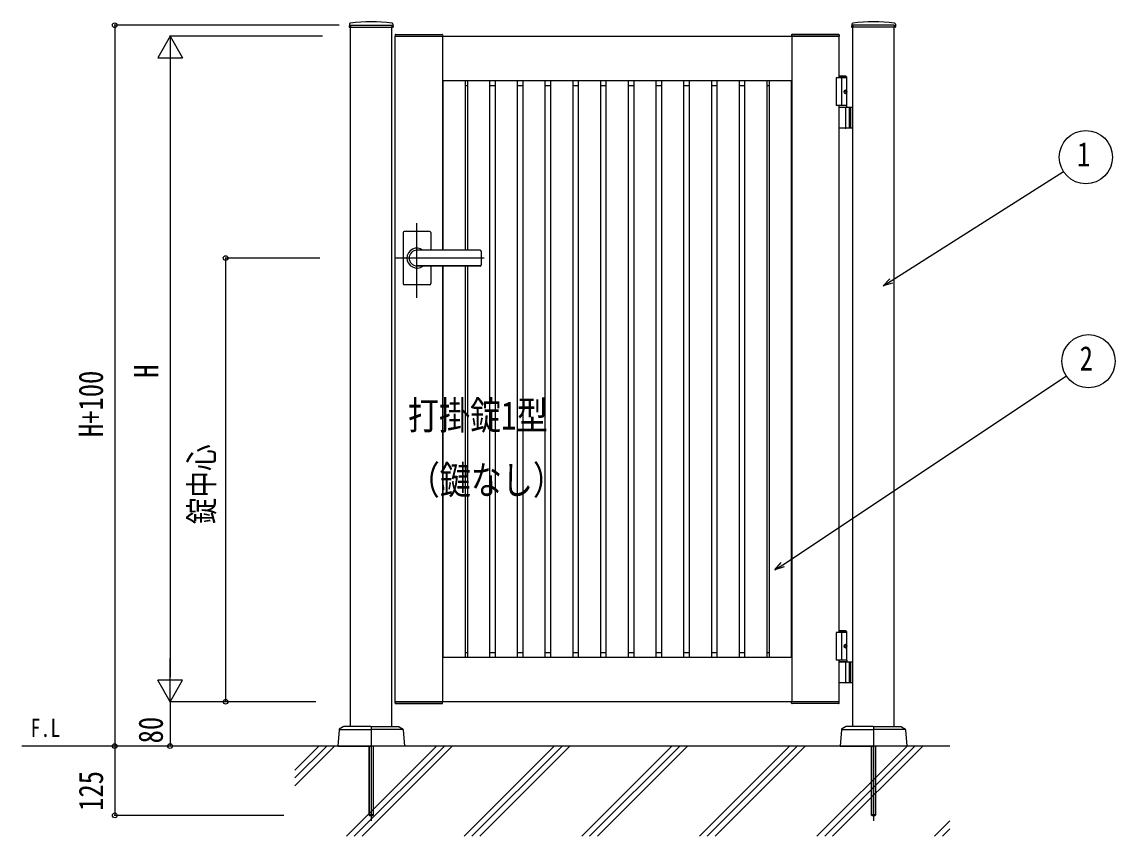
# Model space of a CAD drawing. Units: millimetres, scale not verified. Extents: x -4205 to 4205, y -2970 to 2970.
# Drawn here: x -1066 to 906, y -190 to 1278 of the extents above; entities that cross this region are included whole.
import ezdxf
from ezdxf.enums import TextEntityAlignment as Align

# ---------------------------------------------------------------- set-up
doc = ezdxf.new("R2010")
doc.units = ezdxf.units.MM
doc.header["$LTSCALE"] = 10
for name, color, linetype in [('0-1_USER1', 3, 'Continuous'), ('0-2_YKK_12', 2, 'Continuous'), ('0-3_YKK_A1', 4, 'Continuous'), ('0-4_YKK_D', 6, 'Continuous'), ('0-6_YSS_K', 3, 'Continuous')]:
    doc.layers.add(name, color=color, linetype=linetype)
doc.styles.add('ＭＳ ゴシック', font='')
doc.styles.get('ＭＳ ゴシック').set_extended_font_data('MS Gothic')

msp = doc.modelspace()

# ---------------------------------------------------------------- linework, layer by layer
at = {"layer": '0-2_YKK_12'}
for p, q in [((-353.48, 780.73), (-353.48, 915.51)), ((-232.22, 852.33), (-392.48, 852.33))]:
    msp.add_line(p, q, dxfattribs=at)
at = {"layer": '0-3_YKK_A1'}
for p, q in [((-475.32, 1274.23), (-475.58, 1269.36)), ((-475.08, 1268.83), (-396.88, 1268.83)), ((-473.48, 1272.33), (-473.48, 1268.83)), ((-473.48, 7.33), (-473.48, 1268.83)), ((-398.48, 7.33), (-398.48, 1268.83)), ((-396.64, 1274.23), (-396.38, 1269.36)), ((430.68, 1274.23), (430.42, 1269.36)), ((509.12, 1268.83), (430.92, 1268.83)), ((432.52, 7.33), (432.52, 1268.83)), ((507.52, 1272.33), (507.52, 1268.83)), ((507.52, 7.33), (507.52, 1268.83)), ((509.36, 1274.23), (509.62, 1269.36)), ((-392.85, 1254.88), (-392.98, 1252.33)), ((-392.98, 1252.33), (-306.98, 1252.33)), ((-391.85, 1255.83), (-308.11, 1255.83)), ((-307.48, 1252.33), (-307.48, 866.83)), ((-307.11, 1254.88), (-306.98, 1252.33)), ((322.15, 1254.88), (322.02, 1252.33)), ((408.02, 1252.33), (322.02, 1252.33)), ((322.52, 1252.33), (322.52, 52.33)), ((406.89, 1255.83), (323.15, 1255.83)), ((407.89, 1254.88), (408.02, 1252.33)), ((-307.48, 1172.33), (322.52, 1172.33)), ((-307.48, 1163.53), (-306.68, 1163.53)), ((-306.68, 1172.33), (-306.68, 866.83)), ((-266.68, 1172.33), (-266.68, 866.83)), ((-266.68, 1163.53), (-262.48, 1163.53)), ((-262.48, 1172.33), (-262.48, 866.83)), ((-222.48, 1172.33), (-222.48, 132.33)), ((-222.48, 1163.53), (-212.48, 1163.53)), ((-212.48, 1172.33), (-212.48, 132.33)), ((-172.48, 1172.33), (-172.48, 132.33)), ((-172.48, 1163.53), (-162.48, 1163.53)), ((-162.48, 1172.33), (-162.48, 132.33)), ((-122.48, 1172.33), (-122.48, 132.33)), ((-122.48, 1163.53), (-112.48, 1163.53)), ((-112.48, 1172.33), (-112.48, 132.33)), ((-72.48, 1172.33), (-72.48, 132.33)), ((-72.48, 1163.53), (-62.48, 1163.53)), ((-62.48, 1172.33), (-62.48, 132.33)), ((-22.48, 1172.33), (-22.48, 132.33)), ((-22.48, 1163.53), (-12.48, 1163.53)), ((-12.48, 1172.33), (-12.48, 132.33)), ((27.52, 1172.33), (27.52, 132.33)), ((27.52, 1163.53), (37.52, 1163.53)), ((37.52, 1172.33), (37.52, 132.33)), ((77.52, 1172.33), (77.52, 132.33)), ((77.52, 1163.53), (87.52, 1163.53)), ((87.52, 1172.33), (87.52, 132.33)), ((127.52, 1172.33), (127.52, 132.33)), ((127.52, 1163.53), (137.52, 1163.53)), ((137.52, 1172.33), (137.52, 132.33)), ((177.52, 1172.33), (177.52, 132.33)), ((177.52, 1163.53), (187.52, 1163.53)), ((187.52, 1172.33), (187.52, 132.33)), ((227.52, 1172.33), (227.52, 132.33)), ((227.52, 1163.53), (237.52, 1163.53)), ((237.52, 1172.33), (237.52, 132.33)), ((277.52, 1172.33), (277.52, 132.33)), ((277.52, 1163.53), (281.72, 1163.53)), ((281.72, 1172.33), (281.72, 132.33)), ((321.72, 1172.33), (321.72, 132.33)), ((321.72, 1163.53), (322.52, 1163.53)), ((420.02, 1180.33), (407.52, 1180.33)), ((422.02, 1178.33), (407.52, 1178.33)), ((412.52, 1177.33), (412.52, 1127.33)), ((420.02, 1180.33), (422.02, 1178.33)), ((422.02, 1124.33), (422.02, 1178.33)), ((419.71, 1152.75), (420.3, 1152.75)), ((419.71, 1151.91), (420.3, 1151.91)), ((420.72, 1154.43), (421.32, 1154.43)), ((420.72, 1150.23), (421.32, 1150.23)), ((422.02, 1127.33), (402.52, 1127.33)), ((407.52, 1127.33), (407.52, 177.33)), ((407.52, 1124.33), (432.52, 1124.33)), ((426.02, 1124.33), (426.02, 1086.33)), ((428.52, 1124.33), (428.52, 1086.33)), ((420.33, 1087.83), (420.33, 1122.83)), ((432.52, 1086.33), (407.52, 1086.33)), ((-378.48, 898.33), (-378.48, 852.33)), ((-330.48, 900.33), (-376.48, 900.33)), ((-328.48, 898.33), (-328.48, 866.83)), ((-378.48, 852.33), (-378.48, 806.33)), ((-239.48, 866.83), (-353.48, 866.83)), ((-239.48, 866.33), (-353.48, 866.33)), ((-237.48, 864.83), (-237.48, 839.83)), ((-239.48, 838.33), (-353.48, 838.33)), ((-239.48, 837.83), (-353.48, 837.83)), ((-328.48, 837.83), (-328.48, 806.33)), ((-307.48, 837.83), (-307.48, 52.33)), ((-306.68, 837.83), (-306.68, 132.33)), ((-266.68, 837.83), (-266.68, 132.33)), ((-262.48, 837.83), (-262.48, 132.33)), ((-330.48, 804.33), (-376.48, 804.33)), ((420.02, 180.33), (407.52, 180.33)), ((422.02, 178.33), (407.52, 178.33)), ((420.02, 180.33), (422.02, 178.33)), ((422.02, 127.33), (422.02, 178.33)), ((412.52, 177.33), (412.52, 127.33)), ((-307.48, 141.13), (-306.68, 141.13)), ((-266.68, 141.13), (-262.48, 141.13)), ((-222.48, 141.13), (-212.48, 141.13)), ((-172.48, 141.13), (-162.48, 141.13)), ((-122.48, 141.13), (-112.48, 141.13)), ((-72.48, 141.13), (-62.48, 141.13)), ((-22.48, 141.13), (-12.48, 141.13)), ((27.52, 141.13), (37.52, 141.13)), ((77.52, 141.13), (87.52, 141.13)), ((127.52, 141.13), (137.52, 141.13)), ((177.52, 141.13), (187.52, 141.13)), ((227.52, 141.13), (237.52, 141.13)), ((277.52, 141.13), (281.72, 141.13)), ((321.72, 141.13), (322.52, 141.13)), ((419.71, 152.75), (420.3, 152.75)), ((419.71, 151.91), (420.3, 151.91)), ((420.72, 154.43), (421.32, 154.43)), ((420.72, 150.23), (421.32, 150.23)), ((-307.48, 132.33), (322.52, 132.33)), ((422.02, 127.33), (402.52, 127.33)), ((422.02, 127.33), (407.52, 127.33)), ((407.52, 127.33), (407.52, 52.33)), ((422.02, 124.33), (407.52, 124.33)), ((407.52, 124.33), (432.52, 124.33)), ((420.33, 87.83), (420.33, 122.83)), ((422.02, 127.33), (422.02, 124.33)), ((426.02, 124.33), (426.02, 86.33)), ((428.52, 124.33), (428.52, 86.33)), ((432.52, 86.33), (407.52, 86.33)), ((-392.98, 52.33), (-306.98, 52.33)), ((-392.85, 49.78), (-392.98, 52.33)), ((-391.85, 48.83), (-308.11, 48.83)), ((-307.11, 49.78), (-306.98, 52.33)), ((408.02, 52.33), (322.02, 52.33)), ((322.15, 49.78), (322.02, 52.33)), ((406.89, 48.83), (323.15, 48.83)), ((407.89, 49.78), (408.02, 52.33)), ((-493.92, 1.82), (-495.98, -27.67)), ((-486.22, 7.17), (-493.45, 2.6)), ((-492.74, 2.33), (-435.98, 2.33)), ((-436.48, 7.33), (-485.69, 7.33)), ((-435.98, 6.83), (-435.98, -27.17)), ((-435.98, 6.83), (-435.98, -27.17)), ((-379.22, 2.33), (-435.98, 2.33)), ((-435.48, 7.33), (-386.27, 7.33)), ((-385.74, 7.17), (-378.51, 2.6)), ((-378.04, 1.82), (-375.98, -27.67)), ((412.08, 1.82), (410.02, -27.67)), ((419.78, 7.17), (412.55, 2.6)), ((413.26, 2.33), (470.02, 2.33)), ((469.52, 7.33), (420.31, 7.33)), ((470.02, 6.83), (470.02, -27.17)), ((470.02, 6.83), (470.02, -27.17)), ((526.78, 2.33), (470.02, 2.33)), ((470.52, 7.33), (519.73, 7.33)), ((520.26, 7.17), (527.49, 2.6)), ((527.96, 1.82), (530.02, -27.67)), ((607.52, -27.67), (-1065.95, -27.67)), ((-495.98, -27.67), (-436.48, -27.67)), ((-439.98, -27.67), (-439.98, -151.67)), ((-439.44, -27.67), (-439.44, -152.21)), ((-435.98, -27.67), (-435.98, -162.67)), ((-375.98, -27.67), (-435.48, -27.67)), ((-432.52, -27.67), (-432.52, -152.21)), ((-431.98, -151.67), (-431.98, -27.67)), ((410.02, -27.67), (469.52, -27.67)), ((466.02, -27.67), (466.02, -151.67)), ((466.56, -27.67), (466.56, -152.21)), ((470.02, -27.67), (470.02, -162.67)), ((530.02, -27.67), (470.52, -27.67)), ((473.48, -27.67), (473.48, -152.21)), ((474.02, -151.67), (474.02, -27.67)), ((-431.98, -151.67), (-439.98, -151.67)), ((-439.98, -151.67), (-438.98, -152.67)), ((-438.98, -152.67), (-432.98, -152.67)), ((-431.98, -151.67), (-432.98, -152.67)), ((474.02, -151.67), (466.02, -151.67)), ((466.02, -151.67), (467.02, -152.67)), ((467.02, -152.67), (473.02, -152.67)), ((474.02, -151.67), (473.02, -152.67))]:
    msp.add_line(p, q, dxfattribs=at)
for points in [[(-473.48, 1272.33), (-398.48, 1272.33), (-398.48, 1268.83)], [(507.52, 1272.33), (432.52, 1272.33), (432.52, 1268.83)], [(-392.48, 1252.33), (407.52, 1252.33), (407.52, 1177.33)], [(407.52, 52.33), (-392.48, 52.33), (-392.48, 1252.33)], [(422.02, 1177.33), (402.52, 1177.33), (402.52, 1127.33)], [(420.3, 1152.75), (420.41, 1152.77), (420.52, 1152.81), (420.62, 1152.89), (420.71, 1153), (420.78, 1153.12), (420.82, 1153.27), (420.84, 1153.43), (420.84, 1153.59)], [(420.84, 1151.07), (420.84, 1151.23), (420.82, 1151.39), (420.78, 1151.54), (420.71, 1151.66), (420.62, 1151.77), (420.52, 1151.85), (420.41, 1151.89), (420.3, 1151.91)], [(421.43, 1153.59), (421.46, 1153.43), (421.5, 1153.27), (421.57, 1153.12), (421.65, 1153), (421.75, 1152.89), (421.81, 1152.84)], [(421.81, 1151.82), (421.75, 1151.77), (421.65, 1151.66), (421.57, 1151.54), (421.5, 1151.39), (421.46, 1151.23), (421.43, 1151.07)], [(422.02, 177.33), (402.52, 177.33), (402.52, 127.33)], [(420.3, 152.75), (420.41, 152.77), (420.52, 152.81), (420.62, 152.89), (420.71, 153), (420.78, 153.12), (420.82, 153.27), (420.84, 153.43), (420.84, 153.59)], [(420.84, 151.07), (420.84, 151.23), (420.82, 151.39), (420.78, 151.54), (420.71, 151.66), (420.62, 151.77), (420.52, 151.85), (420.41, 151.89), (420.3, 151.91)], [(421.43, 153.59), (421.46, 153.43), (421.5, 153.27), (421.57, 153.12), (421.65, 153), (421.75, 152.89), (421.81, 152.84)], [(421.81, 151.82), (421.75, 151.77), (421.65, 151.66), (421.57, 151.54), (421.5, 151.39), (421.46, 151.23), (421.43, 151.07)]]:
    msp.add_lwpolyline(points, dxfattribs=at)
for centre, radius, start, end in [((-475.08, 1269.33), 0.5, 177, 270), ((-473.33, 1274.13), 2, 96.74447, 177), ((-435.98, 958.33), 320, 83.25553, 96.74447), ((-398.63, 1274.13), 2, 3, 83.25553), ((-396.88, 1269.33), 0.5, 270, 3), ((430.92, 1269.33), 0.5, 177, 270), ((432.67, 1274.13), 2, 96.74447, 177), ((470.02, 958.33), 320, 83.25553, 96.74447), ((507.37, 1274.13), 2, 3, 83.25553), ((509.12, 1269.33), 0.5, 270, 3), ((-391.85, 1254.83), 1, 90, 177), ((-308.11, 1254.83), 1, 3, 90), ((323.15, 1254.83), 1, 90, 177), ((406.89, 1254.83), 1, 3, 90), ((418.83, 1122.83), 1.5, 0, 90), ((418.83, 1087.83), 1.5, 270, 0), ((-376.48, 898.33), 2, 90, 180), ((-330.48, 898.33), 2, 0, 90), ((-353.48, 852.33), 18, 53.66394, 180.00366), ((-353.48, 852.33), 18, 180.00366, 306.33606), ((-353.48, 852.33), 14, 90, 270), ((-239.48, 864.83), 2, 0, 90), ((-239.48, 864.33), 2, 0, 90), ((-239.48, 840.33), 2, 270, 0), ((-239.48, 839.83), 2, 270, 0), ((-376.48, 806.33), 2, 180, 270), ((-330.48, 806.33), 2, 270, 0), ((418.83, 122.83), 1.5, 0, 90), ((418.83, 87.83), 1.5, 270, 0), ((-391.85, 49.83), 1, 183, 270), ((-308.11, 49.83), 1, 270, 357), ((323.15, 49.83), 1, 183, 270), ((406.89, 49.83), 1, 270, 357), ((-492.92, 1.76), 1, 122.32299, 176), ((-485.69, 6.33), 1, 90, 122.32299), ((-436.48, 6.83), 0.5, 360, 90), ((-435.48, 6.83), 0.5, 90, 180), ((-386.27, 6.33), 1, 57.67701, 90), ((-379.04, 1.76), 1, 4, 57.67701), ((413.08, 1.76), 1, 122.32299, 176), ((420.31, 6.33), 1, 90, 122.32299), ((469.52, 6.83), 0.5, 0, 90), ((470.52, 6.83), 0.5, 90, 180), ((519.73, 6.33), 1, 57.67701, 90), ((526.96, 1.76), 1, 4, 57.67701), ((-436.48, -27.17), 0.5, 270, 360), ((-435.48, -27.17), 0.5, 180, 270), ((469.52, -27.17), 0.5, 270, 0), ((469.52, -27.17), 0.5, 270, 360), ((470.52, -27.17), 0.5, 180, 270), ((470.52, -27.17), 0.5, 180, 270)]:
    msp.add_arc(centre, radius, start, end, dxfattribs=at)
for centre in [(419.36, 1152.33), (419.36, 152.33)]:
    msp.add_ellipse(centre, major_axis=(0, -3.5), ratio=0.707107, dxfattribs=at)
for centre, start_param, end_param in [((413.35, 1152.33), 4.6657054, 4.7590726), ((414.54, 1152.33), 4.8528504, 4.9478932), ((414.54, 1152.33), 4.4768847, 4.5719276), ((415.13, 1152.33), 4.8528504, 4.9478932), ((415.13, 1152.33), 4.4768847, 4.5719276), ((413.35, 152.33), 4.6657054, 4.7590726), ((414.54, 152.33), 4.8528504, 4.9478932), ((414.54, 152.33), 4.4768847, 4.5719276), ((415.13, 152.33), 4.8528504, 4.9478932), ((415.13, 152.33), 4.4768847, 4.5719276)]:
    msp.add_ellipse(centre, major_axis=(0, 9), ratio=0.707107, start_param=start_param, end_param=end_param, dxfattribs=at)
at = {"layer": '0-4_YKK_D'}
for p, q in [((-493.48, 1272.33), (-899.5, 1272.33)), ((-898.5, 1272.33), (-898.5, -27.67)), ((-798.5, 1252.33), (-821, 1213.36)), ((-523.48, 1252.33), (-799.5, 1252.33)), ((-798.5, 1252.33), (-776, 1213.36)), ((-798.5, 1252.33), (-798.5, 1174.39)), ((-821, 1213.36), (-776, 1213.36)), ((-798.5, 1207.33), (-798.5, 97.33)), ((-528.56, 852.33), (-699.5, 852.33)), ((-698.5, 852.33), (-698.5, 52.33)), ((-798.5, 52.33), (-798.5, 130.27)), ((-798.5, 52.33), (-821, 91.3)), ((-776, 91.3), (-821, 91.3)), ((-798.5, 52.33), (-776, 91.3)), ((-535.97, 52.33), (-799.5, 52.33)), ((-535.97, 52.33), (-799.5, 52.33)), ((-798.5, 52.33), (-798.5, -27.67)), ((-535.97, 52.33), (-699.5, 52.33)), ((-623.12, -27.67), (-899.5, -27.67)), ((-535.97, -27.67), (-899.32, -27.67)), ((-898.32, -27.67), (-898.32, -152.67)), ((-793.48, -27.67), (-799.5, -27.67)), ((-593.48, -152.67), (-899.32, -152.67))]:
    msp.add_line(p, q, dxfattribs=at)
for points in [[(487.25, 802.08), (501.6, 811.19), (812.49, 1008.63)], [(504.04, 807.35), (487.25, 802.08), (499.16, 815.04)], [(292.02, 289.96), (306.18, 299.38), (817.8, 639.71)], [(308.7, 295.58), (292.02, 289.96), (303.65, 303.17)]]:
    msp.add_lwpolyline(points, dxfattribs=at)
for centre, radius in [((-898.5, 1272.33), 4.25), ((853.01, 1034.36), 48), ((-698.5, 852.33), 4.25), ((857.77, 666.29), 48), ((-698.5, 52.33), 4.25), ((-898.5, -27.67), 4.25), ((-798.5, -27.67), 4.25), ((-898.32, -152.67), 4.25)]:
    msp.add_circle(centre, radius, dxfattribs=at)
at = {"layer": '0-6_YSS_K'}
for p, q in [((-573.48, -71.02), (-530.13, -27.67)), ((-573.48, -85.16), (-515.99, -27.67)), ((-573.48, -99.3), (-501.85, -27.67)), ((-480.5, -190.17), (-318, -27.67)), ((607.52, -27.67), (-473.48, -27.67)), ((-466.36, -190.17), (-303.86, -27.67)), ((-452.22, -190.17), (-289.72, -27.67)), ((-268.37, -190.17), (-105.87, -27.67)), ((-254.23, -190.17), (-91.73, -27.67)), ((-240.08, -190.17), (-77.58, -27.67)), ((-56.24, -190.17), (106.26, -27.67)), ((-42.09, -190.17), (120.41, -27.67)), ((-27.95, -190.17), (134.55, -27.67)), ((155.9, -190.17), (318.4, -27.67)), ((170.04, -190.17), (332.54, -27.67)), ((184.18, -190.17), (346.68, -27.67)), ((368.03, -190.17), (530.53, -27.67)), ((382.17, -190.17), (544.67, -27.67)), ((396.31, -190.17), (558.81, -27.67)), ((580.16, -190.17), (607.52, -162.81)), ((594.3, -190.17), (607.52, -176.95))]:
    msp.add_line(p, q, dxfattribs=at)

# ---------------------------------------------------------------- texts
at = {"layer": '0-1_USER1', "style": 'ＭＳ ゴシック', "width": 0.8}
for s, height, p in [('打掛錠1型', 51.32, (-369.59, 527.62)), ('（鍵なし）', 51.32, (-368.25, 410.96)), ('F.L', 32.99, (-1050.38, -21.24))]:
    msp.add_text(s, height=height, dxfattribs=at).set_placement(p, align=Align.BOTTOM_LEFT)
at = {"layer": '0-4_YKK_D', "style": 'ＭＳ ゴシック', "width": 0.8}
for s, p in [('1', (837.01, 1004.36)), ('2', (841.77, 636.29))]:
    msp.add_text(s, height=43.99, dxfattribs=at).set_placement(p, align=Align.BOTTOM_LEFT)
for s, p in [('H', (-806.5, 636.33)), ('H+100', (-906.5, 529.53)), ('錠中心', (-706.5, 372.33)), ('80', (-798.5, -22.87)), ('125', (-906.32, -144.57))]:
    msp.add_text(s, height=43.99, rotation=90, dxfattribs=at).set_placement(p, align=Align.BOTTOM_LEFT)

doc.saveas('drawing.dxf')
